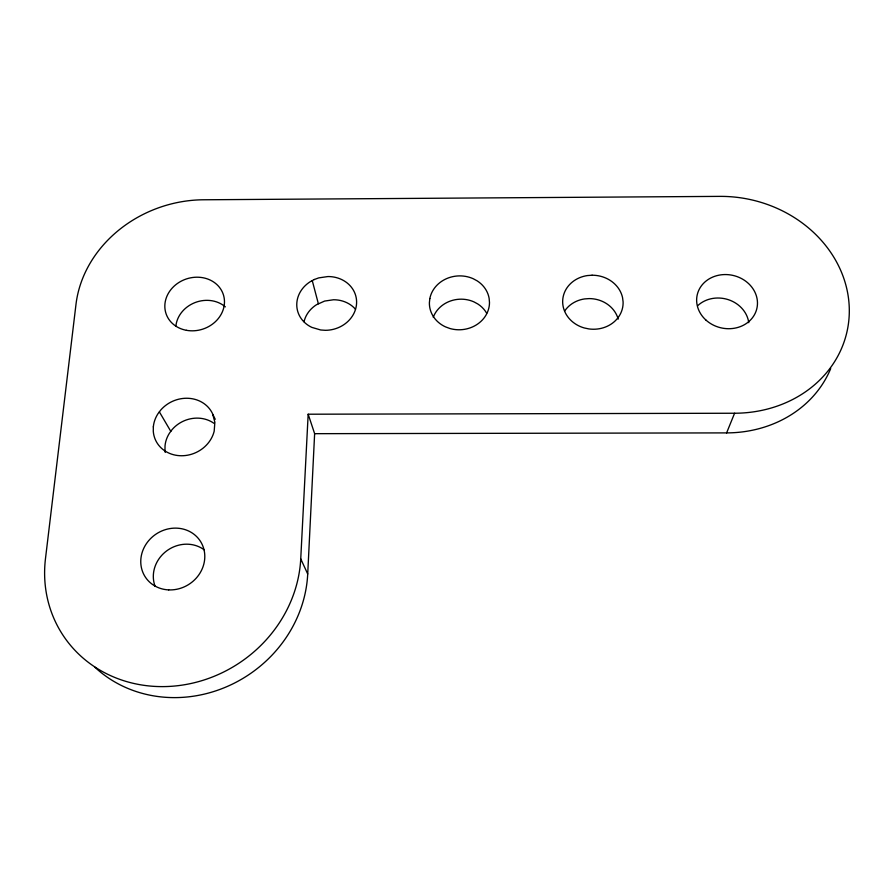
<?xml version="1.0" encoding="UTF-8"?>
<svg xmlns="http://www.w3.org/2000/svg" width="894" height="894" viewBox="0 0 894 894"><rect width="100%" height="100%" fill="white"/><g stroke="black" fill="none" stroke-linecap="round" stroke-linejoin="round"><path stroke-width="1.34" d="M94.663 667.002A126.836 116.522 -34.3 0 0 227.367 686.424A126.836 116.522 -34.3 0 0 307.715 574.004L314.632 433.679L308.173 414.213L734.589 413.24A122.456 107.671 12.7 0 0 849.088 304.273A122.456 107.671 12.7 0 0 719.894 196.378L203.575 199.775A120.846 105.671 -18.9 0 0 75.99 304.34L45.471 558.683A131.463 120.209 -33.5 0 0 162.149 686.614A131.463 120.209 -33.5 0 0 300.742 558.851L308.173 414.213M314.632 433.679L726.61 432.897L734.589 413.24M159.367 411.877L170.81 431.355M212.828 414.425L215.242 419.286M300.742 558.851L307.715 574.004M312.263 280.615L318.353 303.725M564.617 311.112A29.256 26.272 5.5 0 1 584.542 298.931L589.068 298.596A29.256 26.272 5.5 0 1 618.19 319.124M697.666 305.726A29.58 26.172 13.1 0 1 728.431 299.702A29.58 26.172 13.1 0 1 748.759 322.678M830.716 368.54A118.388 104.788 13.1 0 1 726.61 432.897M304.027 321.762A29.077 26.027 -12.2 0 1 316.42 304.765L324.611 301.066L333.54 299.758A29.077 26.027 -12.2 0 1 355.477 309.246M433.255 317.247A29.077 26.228 -3.5 0 1 474.066 301.937L477.921 304.049A29.077 26.228 -3.5 0 1 486.671 313.235M175.85 326.366A29.211 25.714 -19.1 0 1 194.903 302.63A29.211 25.714 -19.1 0 1 225.355 306.877M155.131 586.43A31.692 29.111 -34.1 0 1 166.608 550.939A31.692 29.111 -34.1 0 1 204.19 549.821M165.256 452.398A30.351 27.379 -25 0 1 164.999 450.252L165.021 445.871A30.351 27.379 -25 0 1 169.402 433.244L172.151 429.533A30.351 27.379 -25 0 1 213.99 423.343M153.332 426.829L153.287 431.333A31.413 28.172 -24.4 0 0 181.627 455.75A31.413 28.172 -24.4 0 0 214.18 431.21L214.873 422.214L212.56 413.698A31.413 28.172 -24.4 0 0 160.764 410.011L157.903 413.821A31.413 28.172 -24.4 0 0 153.332 426.829M429.835 298.551L429.388 302.753A30.061 26.932 -3.5 0 0 445.458 326.858L449.827 328.478A30.061 26.932 -3.5 0 0 489.487 302.485L489.119 298.272A30.061 26.932 -3.5 0 0 477.184 280.872L473.194 278.716A30.061 26.932 -3.5 0 0 429.835 298.551M314.342 279.498L310.263 281.688A30.061 26.731 -12 0 0 311.872 327.394L320.7 329.987L325.394 330.311A30.061 26.731 -12 0 0 356.583 303.289A30.061 26.731 -12 0 0 327.953 276.548L318.722 277.889L314.342 279.498M592.085 275.218L587.403 275.564A30.251 26.988 5.3 0 0 562.706 300.205A30.251 26.988 5.3 0 0 584.207 327.942L588.878 328.925A30.251 26.988 5.3 0 0 623.096 301.893L622.559 297.668A30.251 26.988 5.3 0 0 592.085 275.218M705.858 319.996A30.597 26.898 12.7 0 0 756.559 309.682A30.597 26.898 12.7 0 0 718.72 275.218A30.597 26.898 12.7 0 0 705.858 319.996M186.433 330.311A30.195 26.395 -18.8 0 0 223.589 295.411A30.195 26.395 -18.8 0 0 173.928 286.326A30.195 26.395 -18.8 0 0 186.433 330.311M168.709 589.895A32.843 30.027 -33.3 0 0 202.323 544.804A32.843 30.027 -33.3 0 0 147.309 542.379A32.843 30.027 -33.3 0 0 168.709 589.895"/></g></svg>
